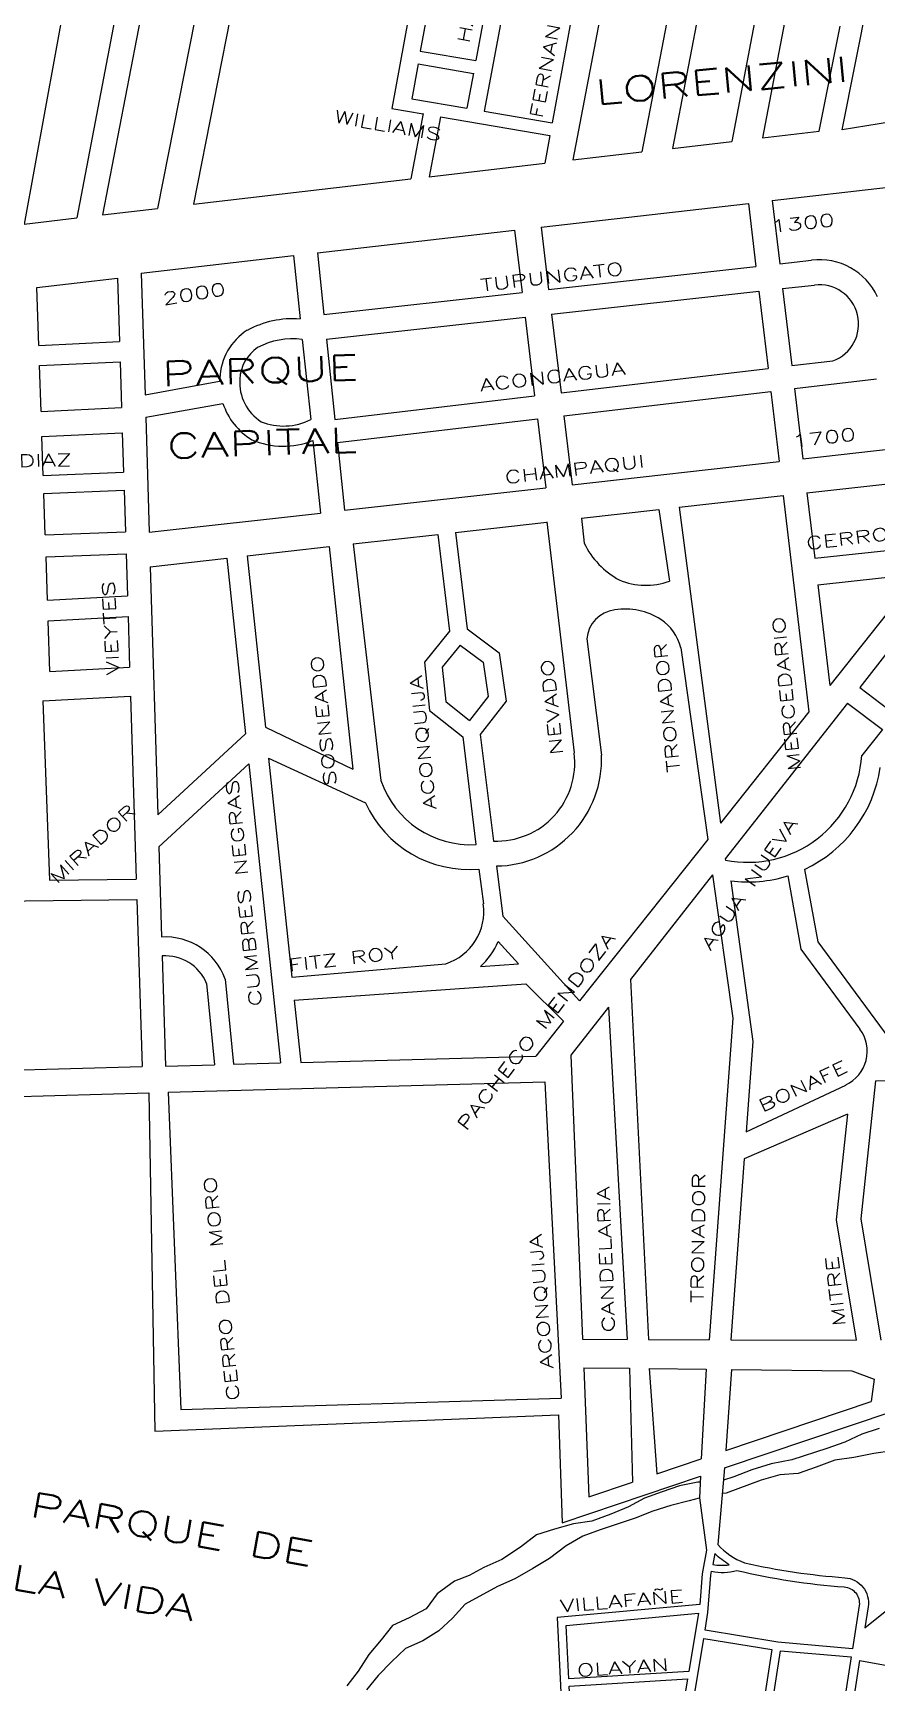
# Model space of a CAD drawing. Header units: millimetres. Extents: x 4374322 to 4409026, y 6503580 to 6534206.
# Drawn here: x 4384022 to 4384700, y 6521586 to 6522912 of the extents above; entities that cross this region are included whole.
import ezdxf

# ---------------------------------------------------------------- set-up
doc = ezdxf.new("R2010")
doc.units = ezdxf.units.MM
for name, color, linetype in [('CANAL', 252, 'Continuous'), ('LINEA CALLE', 252, 'Continuous'), ('NOMBRE BARRIO', 8, 'Continuous'), ('NOMBRE CALLE', 252, 'Continuous')]:
    doc.layers.add(name, color=color, linetype=linetype)
doc.styles.add('ROMANS', font='romans')
doc.styles.add('S1', font='ROMANS')

msp = doc.modelspace()

# ---------------------------------------------------------------- linework, layer by layer
at = {"layer": 'CANAL', "transparency": 33554687}
for p, q in [((4384674.8, 6521779.6), (4384660.3, 6521774.5)), ((4384688.3, 6521785.8), (4384674.8, 6521779.6)), ((4384702.4, 6521790.4), (4384688.3, 6521785.8)), ((4384632.2, 6521765.2), (4384615.5, 6521762)), ((4384660.3, 6521774.5), (4384632.2, 6521765.2)), ((4384666.8, 6521765), (4384651.7, 6521759.3)), ((4384681.9, 6521767.2), (4384666.8, 6521765)), ((4384698.1, 6521770.4), (4384681.9, 6521767.2)), ((4384712.8, 6521772.5), (4384698.1, 6521770.4)), ((4384585.4, 6521751.6), (4384577.3, 6521749)), ((4384599.9, 6521757.3), (4384585.4, 6521751.6)), ((4384615.5, 6521762), (4384599.9, 6521757.3)), ((4384622.5, 6521753.1), (4384607.4, 6521748.9)), ((4384637.2, 6521754.2), (4384622.5, 6521753.1)), ((4384651.7, 6521759.3), (4384637.2, 6521754.2)), ((4384527.8, 6521739.7), (4384513.8, 6521734.5)), ((4384541.9, 6521744.3), (4384527.8, 6521739.7)), ((4384556.5, 6521747.4), (4384541.9, 6521744.3)), ((4384558.4, 6521747.4), (4384556.5, 6521747.4)), ((4384579.3, 6521738.6), (4384576.5, 6521738.2)), ((4384607.4, 6521748.9), (4384579.3, 6521738.6)), ((4384500.8, 6521727.4), (4384486.8, 6521721.7)), ((4384513.8, 6521734.5), (4384500.8, 6521727.4)), ((4384534.9, 6521728.7), (4384520.3, 6521724.1)), ((4384549.5, 6521732.4), (4384534.9, 6521728.7)), ((4384557.7, 6521734.6), (4384549.5, 6521732.4)), ((4384456.6, 6521713.9), (4384441.5, 6521709.7)), ((4384471.3, 6521716), (4384456.6, 6521713.9)), ((4384486.8, 6521721.7), (4384471.3, 6521716)), ((4384506.3, 6521718.4), (4384478.1, 6521709.1)), ((4384520.3, 6521724.1), (4384506.3, 6521718.4)), ((4384426.9, 6521705.1), (4384414.2, 6521695.2)), ((4384441.5, 6521709.7), (4384426.9, 6521705.1)), ((4384464.1, 6521704), (4384450.7, 6521696.3)), ((4384478.1, 6521709.1), (4384464.1, 6521704)), ((4384399, 6521685.1), (4384384.6, 6521678.9)), ((4384414.2, 6521695.2), (4384399, 6521685.1)), ((4384437.3, 6521686.1), (4384423.9, 6521677.9)), ((4384450.7, 6521696.3), (4384437.3, 6521686.1)), ((4384372.8, 6521672.4), (4384360.9, 6521667.9)), ((4384384.6, 6521678.9), (4384372.8, 6521672.4)), ((4384423.9, 6521677.9), (4384409.5, 6521669.7)), ((4384360.9, 6521667.9), (4384347.1, 6521657.7)), ((4384395.5, 6521663.5), (4384369.6, 6521649.3)), ((4384409.5, 6521669.7), (4384395.5, 6521663.5)), ((4384338.2, 6521645.5), (4384324.7, 6521638.3)), ((4384347.1, 6521657.7), (4384338.2, 6521645.5)), ((4384369.6, 6521649.3), (4384359.3, 6521638.1)), ((4384311.2, 6521632.2), (4384302, 6521620.6)), ((4384324.7, 6521638.3), (4384311.2, 6521632.2)), ((4384359.3, 6521638.1), (4384348.5, 6521628)), ((4384302, 6521620.6), (4384292.3, 6521609)), ((4384335.6, 6521619.9), (4384321.6, 6521613.7)), ((4384348.5, 6521628), (4384335.6, 6521619.9)), ((4384292.3, 6521609), (4384283.7, 6521595.4)), ((4384321.6, 6521613.7), (4384310.3, 6521603.1)), ((4384283.7, 6521595.4), (4384274.4, 6521583.8)), ((4384310.3, 6521603.1), (4384299.6, 6521591.9)), ((4384299.6, 6521591.9), (4384290.4, 6521580.4))]:
    msp.add_line(p, q, dxfattribs=at)
at = {"layer": 'LINEA CALLE', "transparency": 33554687}
for p, q in [((4384672.7, 6522833.8), (4384737.6, 6523161.7)), ((4384217, 6523108.3), (4384151.3, 6522774.1)), ((4384353.4, 6523085), (4384310.7, 6522851.1)), ((4384426.7, 6523072.5), (4384385, 6522848.9)), ((4384480.5, 6523063.3), (4384439.5, 6522839.6)), ((4384361.5, 6523049.9), (4384333.5, 6522897.1)), ((4384406.6, 6523042.2), (4384378.1, 6522889.5)), ((4384483.7, 6522953.7), (4384456.1, 6522809.7)), ((4384048.8, 6522942.1), (4384015.2, 6522758.2)), ((4384090.3, 6522934.2), (4384057.4, 6522763.2)), ((4384535.9, 6522943.5), (4384511.5, 6522816.1)), ((4384559.3, 6522939), (4384536.2, 6522819)), ((4384109.9, 6522930.5), (4384078.2, 6522765.6)), ((4384152.4, 6522922.4), (4384122.2, 6522770.7)), ((4384603.9, 6522930.3), (4384583.8, 6522824.6)), ((4384627.2, 6522925.8), (4384608.5, 6522827.4)), ((4384654.2, 6522832.8), (4384671, 6522917.3)), ((4384333.5, 6522897.1), (4384378.1, 6522889.5)), ((4384331.7, 6522886.9), (4384326.6, 6522858.9)), ((4384331.7, 6522886.9), (4384376.2, 6522879.2)), ((4384376.2, 6522879.3), (4384371, 6522851.3)), ((4384326.6, 6522858.9), (4384371, 6522851.3)), ((4384310.7, 6522851.1), (4384335.8, 6522846.8)), ((4384335.8, 6522847), (4384326, 6522794.5)), ((4384349.7, 6522844.4), (4384340.7, 6522796.2)), ((4384349.7, 6522844.4), (4384437.6, 6522829.4)), ((4384385, 6522848.9), (4384439.5, 6522839.6)), ((4384722.2, 6522842), (4384672.7, 6522833.8)), ((4384437.6, 6522829.4), (4384433.5, 6522807)), ((4384608.5, 6522827.4), (4384654.2, 6522832.8)), ((4384456.1, 6522809.7), (4384511.5, 6522816.1)), ((4384536.2, 6522819), (4384583.8, 6522824.6)), ((4384340.7, 6522796.2), (4384433.5, 6522807)), ((4384151.3, 6522774.1), (4384326, 6522794.5)), ((4384616.4, 6522777), (4384709.9, 6522787.7)), ((4384430.6, 6522755.7), (4384597.2, 6522774.8)), ((4384597.2, 6522774.8), (4384603.2, 6522724.2)), ((4384616.4, 6522777), (4384622.4, 6522726.3)), ((4384015.2, 6522758.2), (4384057.4, 6522763.2)), ((4384078.2, 6522765.6), (4384122.2, 6522770.7)), ((4384250.8, 6522735), (4384409.3, 6522753.2)), ((4384409.3, 6522753.2), (4384415.3, 6522703.3)), ((4384430.6, 6522755.7), (4384436.7, 6522705.7)), ((4384109.3, 6522718.8), (4384231.5, 6522732.8)), ((4384231.5, 6522732.8), (4384236.9, 6522682)), ((4384250.8, 6522735), (4384256, 6522685.6)), ((4384436.7, 6522705.7), (4384603.2, 6522724.2)), ((4384622.4, 6522726.3), (4384648, 6522729.2)), ((4384025.3, 6522707.3), (4384090.2, 6522714.6)), ((4384026.9, 6522660.7), (4384025.3, 6522707.3)), ((4384090.2, 6522714.6), (4384091.7, 6522663.7)), ((4384109.3, 6522718.8), (4384112.3, 6522621)), ((4384624.7, 6522706.4), (4384650.4, 6522709.2)), ((4384624.7, 6522706.4), (4384632.1, 6522644.4)), ((4384256, 6522685.6), (4384415.3, 6522703.3)), ((4384439.1, 6522685.7), (4384605.6, 6522704.2)), ((4384605.6, 6522704.2), (4384613, 6522642.2)), ((4384258.1, 6522665.6), (4384417.7, 6522683.4)), ((4384417.7, 6522683.4), (4384425.4, 6522620.1)), ((4384439.1, 6522685.7), (4384446.7, 6522622.6)), ((4384026.9, 6522660.7), (4384091.7, 6522663.7)), ((4384238.6, 6522665.5), (4384245.5, 6522601.2)), ((4384258.1, 6522665.6), (4384264.9, 6522601.2)), ((4384027.5, 6522644.6), (4384092.3, 6522647.6)), ((4384028.7, 6522607.7), (4384027.5, 6522644.6)), ((4384092.3, 6522647.6), (4384093.4, 6522610.8)), ((4384446.7, 6522622.6), (4384613, 6522642.2)), ((4384632.1, 6522644.4), (4384665.1, 6522648.3)), ((4384112.3, 6522621), (4384172.2, 6522631.9)), ((4384634.3, 6522626), (4384700.3, 6522633.7)), ((4384112.9, 6522602.9), (4384174.9, 6522614.1)), ((4384264.9, 6522601.2), (4384425.4, 6522620.1)), ((4384449, 6522604.2), (4384615.2, 6522623.7)), ((4384615.2, 6522623.7), (4384621.9, 6522567.4)), ((4384634.3, 6522626), (4384641, 6522569.6)), ((4384028.7, 6522607.7), (4384093.4, 6522610.8)), ((4384112.9, 6522602.9), (4384115.7, 6522510.5)), ((4384266.9, 6522582.7), (4384427.6, 6522601.6)), ((4384427.6, 6522601.6), (4384434.3, 6522546.3)), ((4384449, 6522604.2), (4384455.7, 6522548.7)), ((4384029.4, 6522587.4), (4384094, 6522590.4)), ((4384030.5, 6522556.2), (4384029.4, 6522587.4)), ((4384094, 6522590.4), (4384095, 6522558.8)), ((4384247.3, 6522584.3), (4384253.4, 6522526)), ((4384266.9, 6522582.7), (4384272.7, 6522528.2)), ((4384641, 6522569.6), (4384735, 6522580.1)), ((4384455.7, 6522548.7), (4384621.9, 6522567.4)), ((4384030.5, 6522556.2), (4384095, 6522558.8)), ((4384644.3, 6522542.2), (4384738.9, 6522552.8)), ((4384031, 6522541.8), (4384095.5, 6522544.3)), ((4384032.1, 6522508.6), (4384031, 6522541.8)), ((4384095.5, 6522544.3), (4384096.5, 6522510.9)), ((4384272.7, 6522528.2), (4384434.3, 6522546.3)), ((4384541.5, 6522530.6), (4384625.1, 6522540)), ((4384625.1, 6522540), (4384645.8, 6522366.2)), ((4384644.3, 6522542.2), (4384650.5, 6522489.6)), ((4384115.7, 6522510.5), (4384253.4, 6522526)), ((4384463, 6522521.8), (4384525.2, 6522528.8)), ((4384463, 6522522), (4384465.3, 6522501.7)), ((4384525.2, 6522528.8), (4384533.7, 6522471.3)), ((4384541.5, 6522530.6), (4384574.8, 6522276.8)), ((4384032.1, 6522508.6), (4384096.5, 6522510.9)), ((4384279.7, 6522501.2), (4384347.5, 6522508.8)), ((4384347.5, 6522508.8), (4384357.1, 6522431.2)), ((4384361.7, 6522510.4), (4384435.2, 6522518.6)), ((4384361.7, 6522510.4), (4384371.2, 6522432.9)), ((4384435.1, 6522518.8), (4384457.2, 6522333.2)), ((4384194.4, 6522491.6), (4384260.4, 6522499)), ((4384260.4, 6522499), (4384279.4, 6522320.2)), ((4384279.7, 6522501.2), (4384301.9, 6522311.2)), ((4384650.5, 6522489.6), (4384746.3, 6522500.1)), ((4384032.8, 6522490.8), (4384097.1, 6522493.1)), ((4384033.9, 6522456.1), (4384032.8, 6522490.8)), ((4384097.1, 6522493.1), (4384098.1, 6522459.6)), ((4384116.5, 6522482.8), (4384178, 6522489.7)), ((4384116.5, 6522482.8), (4384122.6, 6522283.5)), ((4384178, 6522489.7), (4384193, 6522348.5)), ((4384194.4, 6522491.6), (4384209, 6522354)), ((4384653.1, 6522468.2), (4384733.8, 6522477.1)), ((4384653.1, 6522468.2), (4384662.7, 6522387.5)), ((4384733.8, 6522477.1), (4384662.7, 6522387.5)), ((4384033.9, 6522456.1), (4384098.1, 6522459.6)), ((4384034.5, 6522439.3), (4384098.7, 6522442.8)), ((4384098.7, 6522442.8), (4384099.9, 6522402.1)), ((4384035.9, 6522398.7), (4384034.5, 6522439.3)), ((4384357.1, 6522431.2), (4384336.8, 6522406.3)), ((4384371.2, 6522432.9), (4384396.9, 6522413.8)), ((4384365.7, 6522419.8), (4384351.2, 6522402.1)), ((4384365.7, 6522419.8), (4384384.1, 6522406.1)), ((4384467.3, 6522424.8), (4384479.2, 6522331.5)), ((4384542.9, 6522417.6), (4384564.5, 6522263.8)), ((4384710.4, 6522416), (4384686.7, 6522385.8)), ((4384035.9, 6522398.7), (4384099.9, 6522402.1)), ((4384336.8, 6522406.3), (4384340.9, 6522367.3)), ((4384351.2, 6522402.1), (4384354, 6522374.5)), ((4384384.1, 6522406.1), (4384388, 6522378.7)), ((4384396.9, 6522413.8), (4384402.5, 6522374.9)), ((4384030.3, 6522375.2), (4384100.7, 6522378.9)), ((4384030.3, 6522375.2), (4384035.4, 6522231)), ((4384100.7, 6522378.9), (4384105.3, 6522231.8)), ((4384354, 6522374.5), (4384373.1, 6522359.4)), ((4384388, 6522378.7), (4384373.1, 6522359.4)), ((4384402.5, 6522374.9), (4384381.7, 6522348)), ((4384686.7, 6522385.8), (4384714.8, 6522364.3)), ((4384340.9, 6522367.3), (4384367.6, 6522346.2)), ((4384645.8, 6522366.2), (4384574.8, 6522276.8)), ((4384676.9, 6522373.3), (4384578.6, 6522248.2)), ((4384676.9, 6522373.3), (4384704.9, 6522352)), ((4384193, 6522348.5), (4384122.6, 6522283.5)), ((4384209, 6522354), (4384279.4, 6522320.2)), ((4384381.7, 6522348), (4384392.3, 6522262.4)), ((4384704.9, 6522352), (4384688.3, 6522331.1)), ((4384367.6, 6522346.2), (4384378.3, 6522259.6)), ((4384195.6, 6522324.4), (4384123.4, 6522257.8)), ((4384195.6, 6522324.4), (4384221.1, 6522084.2)), ((4384211.6, 6522329), (4384230.2, 6522153)), ((4384211.6, 6522329), (4384289.4, 6522293.1)), ((4384123.4, 6522257.8), (4384125.6, 6522185.4)), ((4384564.5, 6522263.8), (4384461.6, 6522134.1)), ((4384394.8, 6522242.4), (4384399.8, 6522202.1)), ((4384578.6, 6522248.2), (4384578.7, 6522247.2)), ((4384035.4, 6522231), (4384105.3, 6522231.8)), ((4384380.7, 6522239.9), (4384384.2, 6522212)), ((4384568.5, 6522235.4), (4384502.4, 6522151.3)), ((4384568.5, 6522235.4), (4384584.7, 6522120.1)), ((4384583.1, 6522230.5), (4384600.8, 6522101.4)), ((4384628.8, 6522234.5), (4384639.5, 6522175.6)), ((4384642.4, 6522239.7), (4384653, 6522181.4)), ((4383990.3, 6522214), (4384105.8, 6522215.4)), ((4384105.8, 6522215.4), (4384110, 6522081.2)), ((4384399.8, 6522202.1), (4384461.6, 6522134.1)), ((4384396.1, 6522181.7), (4384412.4, 6522163.7)), ((4384639.5, 6522175.6), (4384686.8, 6522111.4)), ((4384653, 6522181.4), (4384721.4, 6522088.7)), ((4384126.1, 6522170.1), (4384128.8, 6522081.7)), ((4384230.2, 6522153), (4384354, 6522163.9)), ((4384381.9, 6522161.6), (4384412.4, 6522163.7)), ((4384176.8, 6522151.6), (4384183.4, 6522083.1)), ((4384502.4, 6522151.3), (4384516.9, 6521861.9)), ((4384161.8, 6522148.1), (4384168.1, 6522082.7)), ((4384232.2, 6522134.5), (4384418.3, 6522147.6)), ((4384418.3, 6522147.6), (4384448.6, 6522117.7)), ((4384232.2, 6522134.5), (4384237.4, 6522084.6)), ((4384484.9, 6522129), (4384454.6, 6522090.4)), ((4384484.9, 6522129), (4384499.9, 6521862)), ((4384448.6, 6522117.7), (4384426.4, 6522089.7)), ((4384584.7, 6522120.1), (4384565.7, 6521861.8)), ((4384600.8, 6522101.4), (4384595.5, 6522028.7)), ((4384128.8, 6522081.7), (4384168.1, 6522082.7)), ((4384183.4, 6522083.1), (4384221.1, 6522084.2)), ((4384237.4, 6522084.6), (4384426.4, 6522089.7)), ((4384454.6, 6522090.4), (4384463.9, 6521862.1)), ((4383994.6, 6522078.1), (4384110, 6522081.2)), ((4384699.5, 6522069.7), (4384687.7, 6521958.8)), ((4384699.5, 6522069.7), (4384751.4, 6522070.6)), ((4384002.1, 6522057), (4384115.4, 6522060.2)), ((4384115.4, 6522060.2), (4384120.3, 6521788.4)), ((4384131, 6522060.6), (4384433.5, 6522069.1)), ((4384131, 6522060.6), (4384141.1, 6521805.8)), ((4384433.5, 6522069.1), (4384446.7, 6521814.8)), ((4384595.5, 6522028.7), (4384675.5, 6522066.4)), ((4384676.9, 6522043), (4384593.9, 6522007)), ((4384676.9, 6522043), (4384667.9, 6521958.2)), ((4384593.9, 6522007), (4384583.2, 6521861.7)), ((4384667.9, 6521958.2), (4384683.9, 6521861.4)), ((4384687.7, 6521958.8), (4384703.8, 6521861.3)), ((4384463.9, 6521862.1), (4384499.9, 6521862)), ((4384516.9, 6521861.9), (4384565.7, 6521861.8)), ((4384583.2, 6521861.7), (4384683.9, 6521861.4)), ((4384464.9, 6521839.2), (4384469.1, 6521735.6)), ((4384464.9, 6521839.2), (4384501.7, 6521838.8)), ((4384501.7, 6521838.8), (4384504.2, 6521747.4)), ((4384517.4, 6521838.6), (4384563.3, 6521838.1)), ((4384517.4, 6521838.6), (4384523.7, 6521754)), ((4384563.3, 6521838.1), (4384559.4, 6521766)), ((4384583.7, 6521837.9), (4384579, 6521772.7)), ((4384583.7, 6521837.9), (4384680.3, 6521836.9)), ((4384680.3, 6521836.9), (4384698.4, 6521830)), ((4384698.4, 6521830), (4384696, 6521812.1)), ((4384141.1, 6521805.8), (4384446.7, 6521814.8)), ((4384578, 6521758.8), (4384713.5, 6521804.5)), ((4384579, 6521772.7), (4384696, 6521812.1)), ((4384120.3, 6521788.4), (4384444.7, 6521801.4)), ((4384444.7, 6521801.4), (4384447.5, 6521714.7)), ((4384523.7, 6521754), (4384559.4, 6521766)), ((4384447.5, 6521714.7), (4384558.7, 6521752.2)), ((4384469.1, 6521735.6), (4384504.2, 6521747.4))]:
    msp.add_line(p, q, dxfattribs=at)
for points in [[(4384558.7, 6521752.2), (4384557.8, 6521734.7), (4384563.6, 6521692.8), (4384560.1, 6521673.6), (4384558.2, 6521649.1), (4384443.6, 6521638.5), (4384460.7, 6521289), (4384461.7, 6521279.4), (4384473.3, 6521167), (4384475.5, 6521067.3)], [(4384453, 6521589.2), (4384450.9, 6521632.1), (4384557, 6521642), (4384549.3, 6521595.2), (4384453, 6521589.2)], [(4384561.3, 6521621.8), (4384616, 6521612.8), (4384604, 6521534.8), (4384548.2, 6521542.8), (4384561.3, 6521621.8)], [(4384593.9, 6521423), (4384622.9, 6521611.9), (4384679.9, 6521606.9), (4384649.9, 6521414.1)], [(4384455.4, 6521541.7), (4384453.3, 6521583.3), (4384548.3, 6521589.2), (4384540.7, 6521543.5), (4384455.4, 6521541.7)]]:
    msp.add_lwpolyline(points, dxfattribs=at)
for points in [[(4384578, 6521758.8), (4384572.7, 6521697.3, 0.130443), (4384594.1, 6521682.6, 0.037845), (4384674.8, 6521670.6, -0.433671), (4384693.6, 6521647.2), (4384690.9, 6521630.2), (4384718, 6521652.1)], [(4384581.8, 6521681, -0.064414), (4384570.3, 6521690), (4384568.6, 6521681.3, 0.090536), (4384581.8, 6521681)]]:
    msp.add_lwpolyline(points, format="xyb", dxfattribs=at)
msp.add_lwpolyline([(4384564.7, 6521642.7), (4384567, 6521672.7), (4384567.6, 6521675.7, 0.121795), (4384588, 6521676.4, 0.03995), (4384674.3, 6521663.2, -0.43055), (4384686.3, 6521648.3), (4384680.9, 6521613.4), (4384620.9, 6521618.7), (4384562.4, 6521628.3)], format="xyb", close=True, dxfattribs=at)
msp.add_lwpolyline([(4384678.5, 6521549.9), (4384686.9, 6521604.1), (4384771.6, 6521588.5), (4384760.9, 6521535.3), (4384760.9, 6521535.3)], close=True, dxfattribs=at)
for centre, radius, start, end in [((4384654.3, 6522677.9), 51.6, 24.9864, 97.0265), ((4384654.3, 6522677.9), 31.5, 289.9367, 97.2192), ((4384231, 6522605.8), 76.3, 85.5843, 118.6638), ((4384220.7, 6522632.2), 48.4, 122.8501, 177.5277), ((4384231, 6522605.8), 60.2, 82.7253, 118.077), ((4384220.7, 6522632.2), 32.2, 123.8568, 177.8216), ((4384225.7, 6522630.8), 53.5, 176.3426, 178.9065), ((4384225.7, 6522630.8), 37.3, 176.0828, 237.3769), ((4384225.7, 6522630.8), 53.5, 198.2235, 239.0341), ((4384223.5, 6522644.1), 48.2, 248.1292, 297.0962), ((4384223.5, 6522644.1), 64.4, 246.7993, 291.6459), ((4384525.6, 6522531.1), 67.1, 205.9881, 241.3517), ((4384514.8, 6522522.6), 54.7, 247.0741, 290.2317), ((4384492.9, 6522422.7), 25.6, 96.8397, 175.2688), ((4384498.5, 6522397.2), 51.7, 56.8087, 99.627), ((4384505.9, 6522408.5), 38.2, 13.8461, 56.8087), ((4384394.9, 6522325.2), 62.8, 267.6093, 7.2896), ((4384393.8, 6522327.8), 85.4, 270.6441, 2.441), ((4384596.9, 6522337), 91.6, 258.5674, 356.3419), ((4384596.9, 6522337), 107.4, 295.0774, 351.6924), ((4384374, 6522335.6), 76.1, 198.7022, 273.2495), ((4384372.7, 6522331.2), 91.6, 204.5343, 275.011), ((4384596.9, 6522337), 107.4, 262.6021, 287.2919), ((4384340.6, 6522205.8), 44, 287.7573, 8.076), ((4384128.6, 6522134.2), 51.2, 19.8209, 93.3775), ((4384340.6, 6522205.8), 60.5, 313.02, 336.4893), ((4384128.6, 6522134.2), 36, 22.6079, 94.0697), ((4384662.7, 6522093.6), 30, 295.2505, 36.4211)]:
    msp.add_arc(centre, radius, start, end, dxfattribs=at)

# ---------------------------------------------------------------- texts
at = {"layer": 'NOMBRE BARRIO', "transparency": 33554687, "style": 'ROMANS', "width": 1.5}
for s, rotation, p in [('LORENZINI', 5.3266, (4384475, 6522854)), ('PARQUE ', 1.9872, (4384126.1, 6522627.7)), ('CAPITAL', 1.9872, (4384130.1, 6522569.7)), ('PARQUE DE', 349.965, (4384018.8, 6521719.8)), ('LA VIDA ', 349.965, (4384003.8, 6521661.8))]:
    msp.add_text(s, height=20, rotation=rotation, dxfattribs=at).set_placement(p)
at = {"layer": 'NOMBRE CALLE', "transparency": 33554687, "style": 'ROMANS', "width": 1.5}
for s, rotation, p in [('HAEDO', 79, (4384372.9, 6522902.8)), ('FERNANDEZ', 79, (4384431.4, 6522842.5)), ('WILLIAMS', 350, (4384263.6, 6522840))]:
    msp.add_text(s, height=10, rotation=rotation, dxfattribs=at).set_placement(p)
at = {"layer": 'NOMBRE CALLE', "linetype": 'Continuous', "transparency": 33554687, "style": 'S1', "width": 1.5}
for s, rotation, p in [('1300', 6.3528, (4384615.9, 6522751.1)), ('TUPUNGATO', 6.7742, (4384382.4, 6522704)), ('2000', 9.3342, (4384127.2, 6522693)), ('ACONCAGUA', 6.7742, (4384381.9, 6522623.6)), ('1700', 6.7742, (4384633.1, 6522578.6)), ('DIAZ', 1.393, (4384010.6, 6522562.9)), ('CHAMPAQUI', 6.7742, (4384401.9, 6522549.5)), ('CERRO CORA', 6.7742, (4384644.1, 6522496.6)), ('VIEYTES', 93.1198, (4384091.7, 6522396.1)), ('MERCEDARIO', 96.0746, (4384639.3, 6522319.2)), ('TRONADOR', 96.0746, (4384542.3, 6522318.2)), ('SOSNEADO', 96.0746, (4384266.3, 6522307.2)), ('NEVADO', 96.0746, (4384448.3, 6522332.2)), ('ACONQUIJA', 96.0746, (4384346.3, 6522288.2)), ('CUMBRES NEGRAS', 96.0746, (4384206.3, 6522130.2)), ('MIRADOR', 42.2654, (4384041.5, 6522227.3)), ('AGUA NUEVA', 55.5732, (4384566.8, 6522173.9)), ('FITZ ROY', 6.7742, (4384228.1, 6522157.6)), ('PACHECO MENDOZA', 52.2013, (4384370.3, 6522028.9)), ('BONAFE', 25.6853, (4384608.5, 6522044.3)), ('CERRO DEL MORO', 96.0746, (4384188.3, 6521813.2)), ('TRONADOR', 89.2319, (4384561.1, 6521891.2)), ('CANDELARIA', 92.0943, (4384489.8, 6521867.8)), ('ACONQUIJA', 94.9425, (4384440.3, 6521838.9)), ('MITRE', 96.0746, (4384675.3, 6521873.2)), ('VILLAFAÑE', 4.7301, (4384446.2, 6521642.8)), ('OLAYAN', 3.7127, (4384459.6, 6521591.1))]:
    msp.add_text(s, height=10, rotation=rotation, dxfattribs=at).set_placement(p)

doc.saveas('drawing.dxf')
